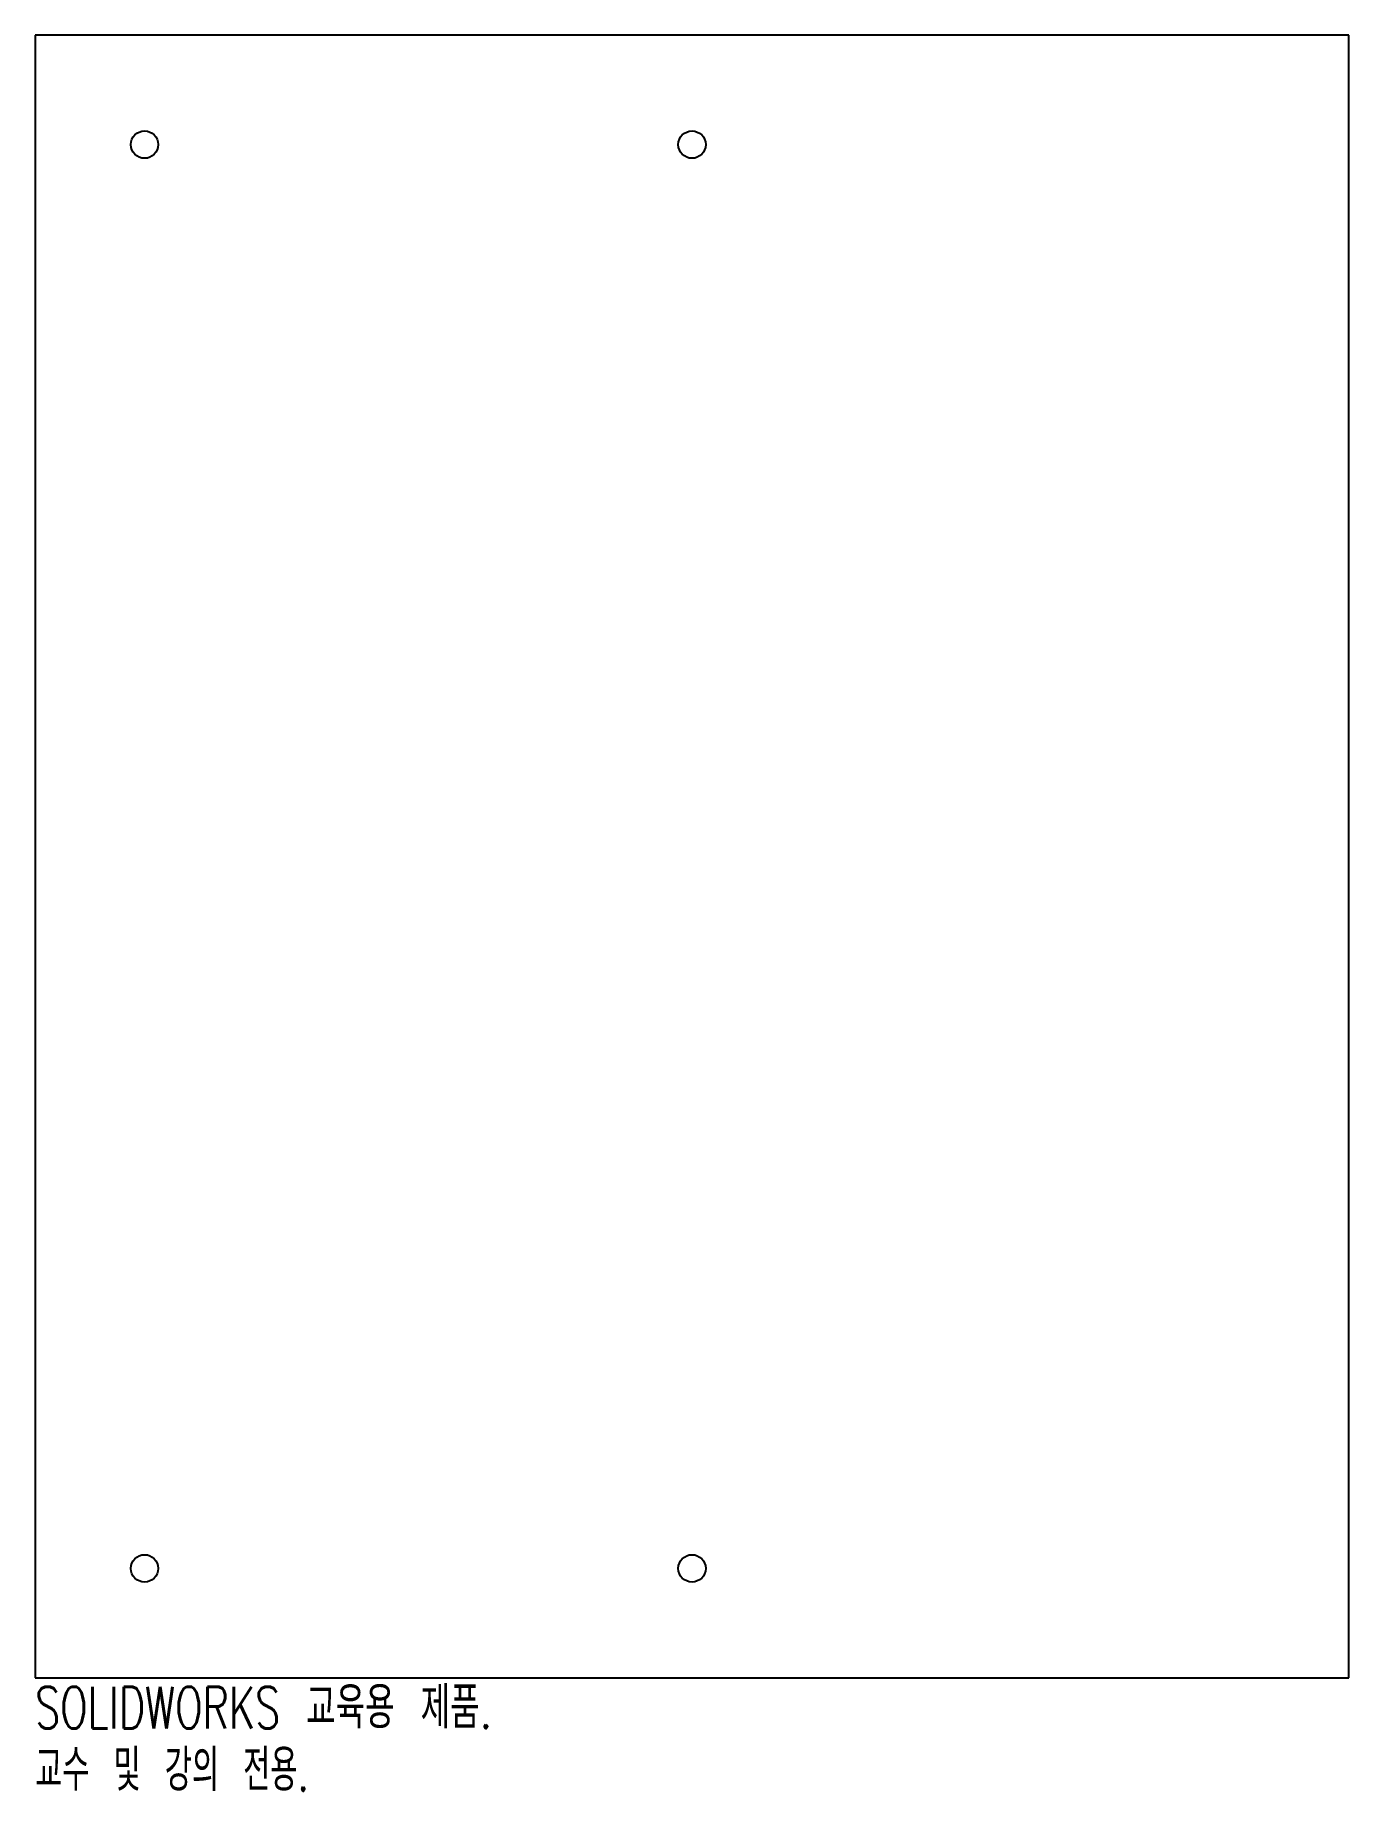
# Model space of a CAD drawing. Header units: inches. Extents: x -3 to 3, y -4.27 to 3.75.
import ezdxf

# ---------------------------------------------------------------- set-up
doc = ezdxf.new("R2010")
doc.units = ezdxf.units.IN
doc.header["$MEASUREMENT"] = 0
doc.styles.add('SLDTEXTSTYLE0', font='TXT', dxfattribs={"width": 0.7, "bigfont": 'bigfont'})
doc.styles.add('SLDTEXTSTYLE1', font='TXT', dxfattribs={"width": 0.645455, "bigfont": 'bigfont'})

msp = doc.modelspace()

# ---------------------------------------------------------------- linework, layer by layer
at = {"color": 7, "linetype": 'Continuous', "lineweight": 25}
for p, q in [((-3, 3.75), (-3, -3.75)), ((3, 3.75), (-3, 3.75)), ((3, -3.75), (3, 3.75)), ((-3, -3.75), (3, -3.75))]:
    msp.add_line(p, q, dxfattribs=at)
for centre in [(-2.5, 3.25), (0, 3.25), (-2.5, -3.25), (0, -3.25)]:
    msp.add_circle(centre, 0.0625, dxfattribs=at)

# ---------------------------------------------------------------- texts
at = {"color": 7, "linetype": 'Continuous', "char_height": 0.1903, "attachment_point": 1}
for s, insert, style in [('SOLIDWORKS 교육용 제품.', (-3, -3.7901), 'SLDTEXTSTYLE0'), ('교수 및 강의 전용.', (-3, -4.0756), 'SLDTEXTSTYLE1')]:
    msp.add_mtext(s, dxfattribs=dict(at, insert=insert, style=style))

doc.saveas('drawing.dxf')
